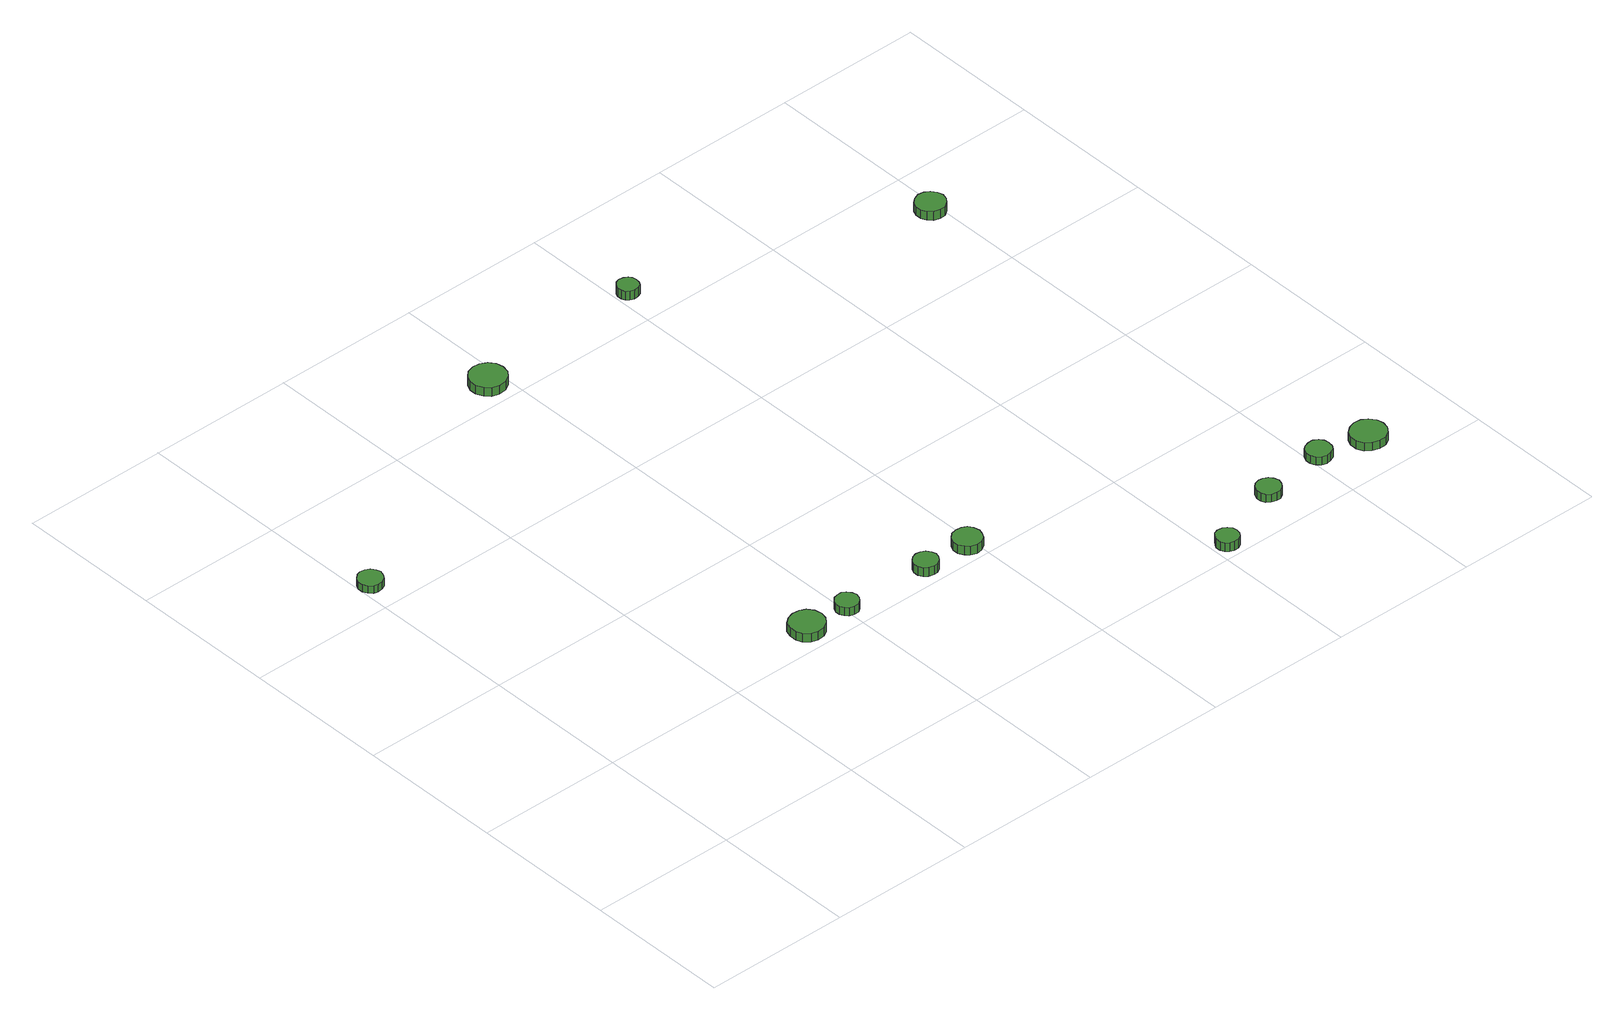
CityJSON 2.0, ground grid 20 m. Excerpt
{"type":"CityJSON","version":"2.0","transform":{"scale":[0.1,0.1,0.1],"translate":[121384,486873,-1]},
"CityObjects":{
"tree1":{"type":"SolitaryVegetationObject","attributes":{"function":"something"},"geometry":[{"type":"MultiSurface","lod":"1","boundaries":[[[0,1,2,3,4,5,6,7,8,9,10,11,12,13,14]],[[15,16,17,18,19,20,21,22,23,24,25,26,27,28,29]],[[0,29,28,1]],[[1,28,27,2]],[[2,27,26,3]],[[3,26,25,4]],[[4,25,24,5]],[[5,24,23,6]],[[6,23,22,7]],[[7,22,21,8]],[[8,21,20,9]],[[9,20,19,10]],[[10,19,18,11]],[[11,18,17,12]],[[12,17,16,13]],[[13,16,15,14]],[[14,15,29,0]]]}]},
"tree2":{"type":"SolitaryVegetationObject","attributes":{"function":"something"},"geometry":[{"type":"MultiSurface","lod":"1","boundaries":[[[30,31,32,33,34,35,36,37,38,39,40,41,42,43,44]],[[45,46,47,48,49,50,51,52,53,54,55,56,57,58,59]],[[30,59,58,31]],[[31,58,57,32]],[[32,57,56,33]],[[33,56,55,34]],[[34,55,54,35]],[[35,54,53,36]],[[36,53,52,37]],[[37,52,51,38]],[[38,51,50,39]],[[39,50,49,40]],[[40,49,48,41]],[[41,48,47,42]],[[42,47,46,43]],[[43,46,45,44]],[[44,45,59,30]]]}]},
"tree3":{"type":"SolitaryVegetationObject","attributes":{"function":"something"},"geometry":[{"type":"MultiSurface","lod":"1","boundaries":[[[60,61,62,63,64,65,66,67,68,69,70,71,72,73,74]],[[75,76,77,78,79,80,81,82,83,84,85,86,87,88,89]],[[60,89,88,61]],[[61,88,87,62]],[[62,87,86,63]],[[63,86,85,64]],[[64,85,84,65]],[[65,84,83,66]],[[66,83,82,67]],[[67,82,81,68]],[[68,81,80,69]],[[69,80,79,70]],[[70,79,78,71]],[[71,78,77,72]],[[72,77,76,73]],[[73,76,75,74]],[[74,75,89,60]]]}]},
"tree4":{"type":"SolitaryVegetationObject","attributes":{"function":"something"},"geometry":[{"type":"MultiSurface","lod":"1","boundaries":[[[90,91,92,93,94,95,96,97,98,99,100,101,102,103,104]],[[105,106,107,108,109,110,111,112,113,114,115,116,117,118,119]],[[90,119,118,91]],[[91,118,117,92]],[[92,117,116,93]],[[93,116,115,94]],[[94,115,114,95]],[[95,114,113,96]],[[96,113,112,97]],[[97,112,111,98]],[[98,111,110,99]],[[99,110,109,100]],[[100,109,108,101]],[[101,108,107,102]],[[102,107,106,103]],[[103,106,105,104]],[[104,105,119,90]]]}]},
"tree5":{"type":"SolitaryVegetationObject","attributes":{"function":"something"},"geometry":[{"type":"MultiSurface","lod":"1","boundaries":[[[120,121,122,123,124,125,126,127,128,129,130,131,132,133,134]],[[135,136,137,138,139,140,141,142,143,144,145,146,147,148,149]],[[120,149,148,121]],[[121,148,147,122]],[[122,147,146,123]],[[123,146,145,124]],[[124,145,144,125]],[[125,144,143,126]],[[126,143,142,127]],[[127,142,141,128]],[[128,141,140,129]],[[129,140,139,130]],[[130,139,138,131]],[[131,138,137,132]],[[132,137,136,133]],[[133,136,135,134]],[[134,135,149,120]]]}]},
"tree6":{"type":"SolitaryVegetationObject","attributes":{"function":"something"},"geometry":[{"type":"MultiSurface","lod":"1","boundaries":[[[150,151,152,153,154,155,156,157,158,159,160,161,162,163,164]],[[165,166,167,168,169,170,171,172,173,174,175,176,177,178,179]],[[150,179,178,151]],[[151,178,177,152]],[[152,177,176,153]],[[153,176,175,154]],[[154,175,174,155]],[[155,174,173,156]],[[156,173,172,157]],[[157,172,171,158]],[[158,171,170,159]],[[159,170,169,160]],[[160,169,168,161]],[[161,168,167,162]],[[162,167,166,163]],[[163,166,165,164]],[[164,165,179,150]]]}]},
"tree7":{"type":"SolitaryVegetationObject","attributes":{"function":"something"},"geometry":[{"type":"MultiSurface","lod":"1","boundaries":[[[180,181,182,183,184,185,186,187,188,189,190,191,192,193,194]],[[195,196,197,198,199,200,201,202,203,204,205,206,207,208,209]],[[180,209,208,181]],[[181,208,207,182]],[[182,207,206,183]],[[183,206,205,184]],[[184,205,204,185]],[[185,204,203,186]],[[186,203,202,187]],[[187,202,201,188]],[[188,201,200,189]],[[189,200,199,190]],[[190,199,198,191]],[[191,198,197,192]],[[192,197,196,193]],[[193,196,195,194]],[[194,195,209,180]]]}]},
"tree8":{"type":"SolitaryVegetationObject","attributes":{"function":"something"},"geometry":[{"type":"MultiSurface","lod":"1","boundaries":[[[210,211,212,213,214,215,216,217,218,219,220,221,222,223,224]],[[225,226,227,228,229,230,231,232,233,234,235,236,237,238,239]],[[210,239,238,211]],[[211,238,237,212]],[[212,237,236,213]],[[213,236,235,214]],[[214,235,234,215]],[[215,234,233,216]],[[216,233,232,217]],[[217,232,231,218]],[[218,231,230,219]],[[219,230,229,220]],[[220,229,228,221]],[[221,228,227,222]],[[222,227,226,223]],[[223,226,225,224]],[[224,225,239,210]]]}]},
"tree9":{"type":"SolitaryVegetationObject","attributes":{"function":"something"},"geometry":[{"type":"MultiSurface","lod":"1","boundaries":[[[240,241,242,243,244,245,246,247,248,249,250,251,252,253,254]],[[255,256,257,258,259,260,261,262,263,264,265,266,267,268,269]],[[240,269,268,241]],[[241,268,267,242]],[[242,267,266,243]],[[243,266,265,244]],[[244,265,264,245]],[[245,264,263,246]],[[246,263,262,247]],[[247,262,261,248]],[[248,261,260,249]],[[249,260,259,250]],[[250,259,258,251]],[[251,258,257,252]],[[252,257,256,253]],[[253,256,255,254]],[[254,255,269,240]]]}]},
"tree10":{"type":"SolitaryVegetationObject","attributes":{"function":"something"},"geometry":[{"type":"MultiSurface","lod":"1","boundaries":[[[270,271,272,273,274,275,276,277,278,279,280,281,282,283,284]],[[285,286,287,288,289,290,291,292,293,294,295,296,297,298,299]],[[270,299,298,271]],[[271,298,297,272]],[[272,297,296,273]],[[273,296,295,274]],[[274,295,294,275]],[[275,294,293,276]],[[276,293,292,277]],[[277,292,291,278]],[[278,291,290,279]],[[279,290,289,280]],[[280,289,288,281]],[[281,288,287,282]],[[282,287,286,283]],[[283,286,285,284]],[[284,285,299,270]]]}]},
"tree11":{"type":"SolitaryVegetationObject","attributes":{"function":"something"},"geometry":[{"type":"MultiSurface","lod":"1","boundaries":[[[300,301,302,303,304,305,306,307,308,309,310,311,312,313,314]],[[315,316,317,318,319,320,321,322,323,324,325,326,327,328,329]],[[300,329,328,301]],[[301,328,327,302]],[[302,327,326,303]],[[303,326,325,304]],[[304,325,324,305]],[[305,324,323,306]],[[306,323,322,307]],[[307,322,321,308]],[[308,321,320,309]],[[309,320,319,310]],[[310,319,318,311]],[[311,318,317,312]],[[312,317,316,313]],[[313,316,315,314]],[[314,315,329,300]]]}]},
"tree12":{"type":"SolitaryVegetationObject","attributes":{"function":"something"},"geometry":[{"type":"MultiSurface","lod":"1","boundaries":[[[330,331,332,333,334,335,336,337,338,339,340,341,342,343,344]],[[345,346,347,348,349,350,351,352,353,354,355,356,357,358,359]],[[330,359,358,331]],[[331,358,357,332]],[[332,357,356,333]],[[333,356,355,334]],[[334,355,354,335]],[[335,354,353,336]],[[336,353,352,337]],[[337,352,351,338]],[[338,351,350,339]],[[339,350,349,340]],[[340,349,348,341]],[[341,348,347,342]],[[342,347,346,343]],[[343,346,345,344]],[[344,345,359,330]]]}]}
},
"vertices":[
[34,645,17],[32,651,17],[28,657,17],[22,660,17],[15,661,17],[9,659,17],[4,654,17],[1,648,17],[1,641,17],[4,635,17],[9,630,17],[15,628,17],[22,629,17],[28,632,17],[32,638,17],[32,638,6],[28,632,6],[22,629,6],[15,628,6],[9,630,6],[4,635,6],[1,641,6],[1,648,6],[4,654,6],[9,659,6],[15,661,6],[22,660,6],[28,657,6],[32,651,6],[34,645,6],
[358,226,27],[356,236,27],[350,244,27],[342,248,27],[332,249,27],[323,246,27],[315,240,27],[312,231,27],[312,221,27],[315,213,27],[323,206,27],[332,203,27],[342,204,27],[350,209,27],[356,217,27],[356,217,14],[350,209,14],[342,204,14],[332,203,14],[323,206,14],[315,213,14],[312,221,14],[312,231,14],[315,240,14],[323,246,14],[332,249,14],[342,248,14],[350,244,14],[356,236,14],[358,226,14],
[415,227,25],[413,233,25],[409,239,25],[404,242,25],[397,242,25],[391,240,25],[387,236,25],[384,230,25],[384,224,25],[387,218,25],[391,214,25],[397,212,25],[404,212,25],[409,215,25],[413,221,25],[413,221,13],[409,215,13],[404,212,13],[397,212,13],[391,214,13],[387,218,13],[384,224,13],[384,230,13],[387,236,13],[391,240,13],[397,242,13],[404,242,13],[409,239,13],[413,233,13],[415,227,13],
[537,222,25],[535,228,25],[531,234,25],[525,237,25],[519,238,25],[512,236,25],[507,231,25],[504,225,25],[504,218,25],[507,212,25],[512,208,25],[519,206,25],[525,206,25],[531,210,25],[535,215,25],[535,215,12],[531,210,12],[525,206,12],[519,206,12],[512,208,12],[507,212,12],[504,218,12],[504,225,12],[507,231,12],[512,236,12],[519,238,12],[525,237,12],[531,234,12],[535,228,12],[537,222,12],
[395,828,28],[393,838,28],[387,846,28],[378,851,28],[368,852,28],[358,849,28],[351,842,28],[347,833,28],[347,823,28],[351,814,28],[358,807,28],[368,804,28],[378,805,28],[387,810,28],[393,818,28],[393,818,15],[387,810,15],[378,805,15],[368,804,15],[358,807,15],[351,814,15],[347,823,15],[347,833,15],[351,842,15],[358,849,15],[368,852,15],[378,851,15],[387,846,15],[393,838,15],[395,828,15],
[606,222,24],[604,230,24],[600,237,24],[593,240,24],[585,241,24],[577,239,24],[572,234,24],[568,226,24],[568,218,24],[572,211,24],[577,206,24],[585,203,24],[593,204,24],[600,208,24],[604,215,24],[604,215,11],[600,208,11],[593,204,11],[585,203,11],[577,206,11],[572,211,11],[568,218,11],[568,226,11],[572,234,11],[577,239,11],[585,241,11],[593,240,11],[600,237,11],[604,230,11],[606,222,11],
[835,22,20],[834,28,20],[830,33,20],[825,36,20],[818,37,20],[812,35,20],[808,30,20],[805,25,20],[805,18,20],[808,13,20],[812,9,20],[818,7,20],[825,7,20],[830,10,20],[834,15,20],[834,15,7],[830,10,7],[825,7,7],[818,7,7],[812,9,7],[808,13,7],[805,18,7],[805,25,7],[808,30,7],[812,35,7],[818,37,7],[825,36,7],[830,33,7],[834,28,7],[835,22,7],
[628,851,23],[627,857,23],[624,861,23],[619,864,23],[613,865,23],[607,863,23],[603,859,23],[601,854,23],[601,848,23],[603,843,23],[607,839,23],[613,837,23],[619,838,23],[624,840,23],[627,845,23],[627,845,10],[624,840,10],[619,838,10],[613,837,10],[607,839,10],[603,843,10],[601,848,10],[601,854,10],[603,859,10],[607,863,10],[613,865,10],[619,864,10],[624,861,10],[627,857,10],[628,851,10],
[937,60,19],[935,67,19],[931,72,19],[925,75,19],[919,76,19],[912,74,19],[907,70,19],[904,63,19],[904,56,19],[907,50,19],[912,46,19],[919,44,19],[925,44,19],[931,48,19],[935,53,19],[935,53,7],[931,48,7],[925,44,7],[919,44,7],[912,46,7],[907,50,7],[904,56,7],[904,63,7],[907,70,7],[912,74,7],[919,76,7],[925,75,7],[931,72,7],[935,67,7],[937,60,7],
[1029,74,19],[1028,81,19],[1024,86,19],[1018,90,19],[1011,90,19],[1004,88,19],[999,84,19],[996,77,19],[996,70,19],[999,64,19],[1004,59,19],[1011,57,19],[1018,58,19],[1024,61,19],[1028,67,19],[1028,67,7],[1024,61,7],[1018,58,7],[1011,57,7],[1004,59,7],[999,64,7],[996,70,7],[996,77,7],[999,84,7],[1004,88,7],[1011,90,7],[1018,90,7],[1024,86,7],[1028,81,7],[1029,74,7],
[1102,59,19],[1100,68,19],[1094,76,19],[1086,81,19],[1076,82,19],[1067,79,19],[1059,73,19],[1055,64,19],[1055,54,19],[1059,45,19],[1067,39,19],[1076,36,19],[1086,37,19],[1094,41,19],[1100,49,19],[1100,49,7],[1094,41,7],[1086,37,7],[1076,36,7],[1067,39,7],[1059,45,7],[1055,54,7],[1055,64,7],[1059,73,7],[1067,79,7],[1076,82,7],[1086,81,7],[1094,76,7],[1100,68,7],[1102,59,7],
[1006,728,23],[1004,736,23],[999,743,23],[992,747,23],[984,748,23],[976,745,23],[970,740,23],[967,732,23],[967,724,23],[970,717,23],[976,711,23],[984,709,23],[992,709,23],[999,714,23],[1004,720,23],[1004,720,10],[999,714,10],[992,709,10],[984,709,10],[976,711,10],[970,717,10],[967,724,10],[967,732,10],[970,740,10],[976,745,10],[984,748,10],[992,747,10],[999,743,10],[1004,736,10],[1006,728,10]
]}
